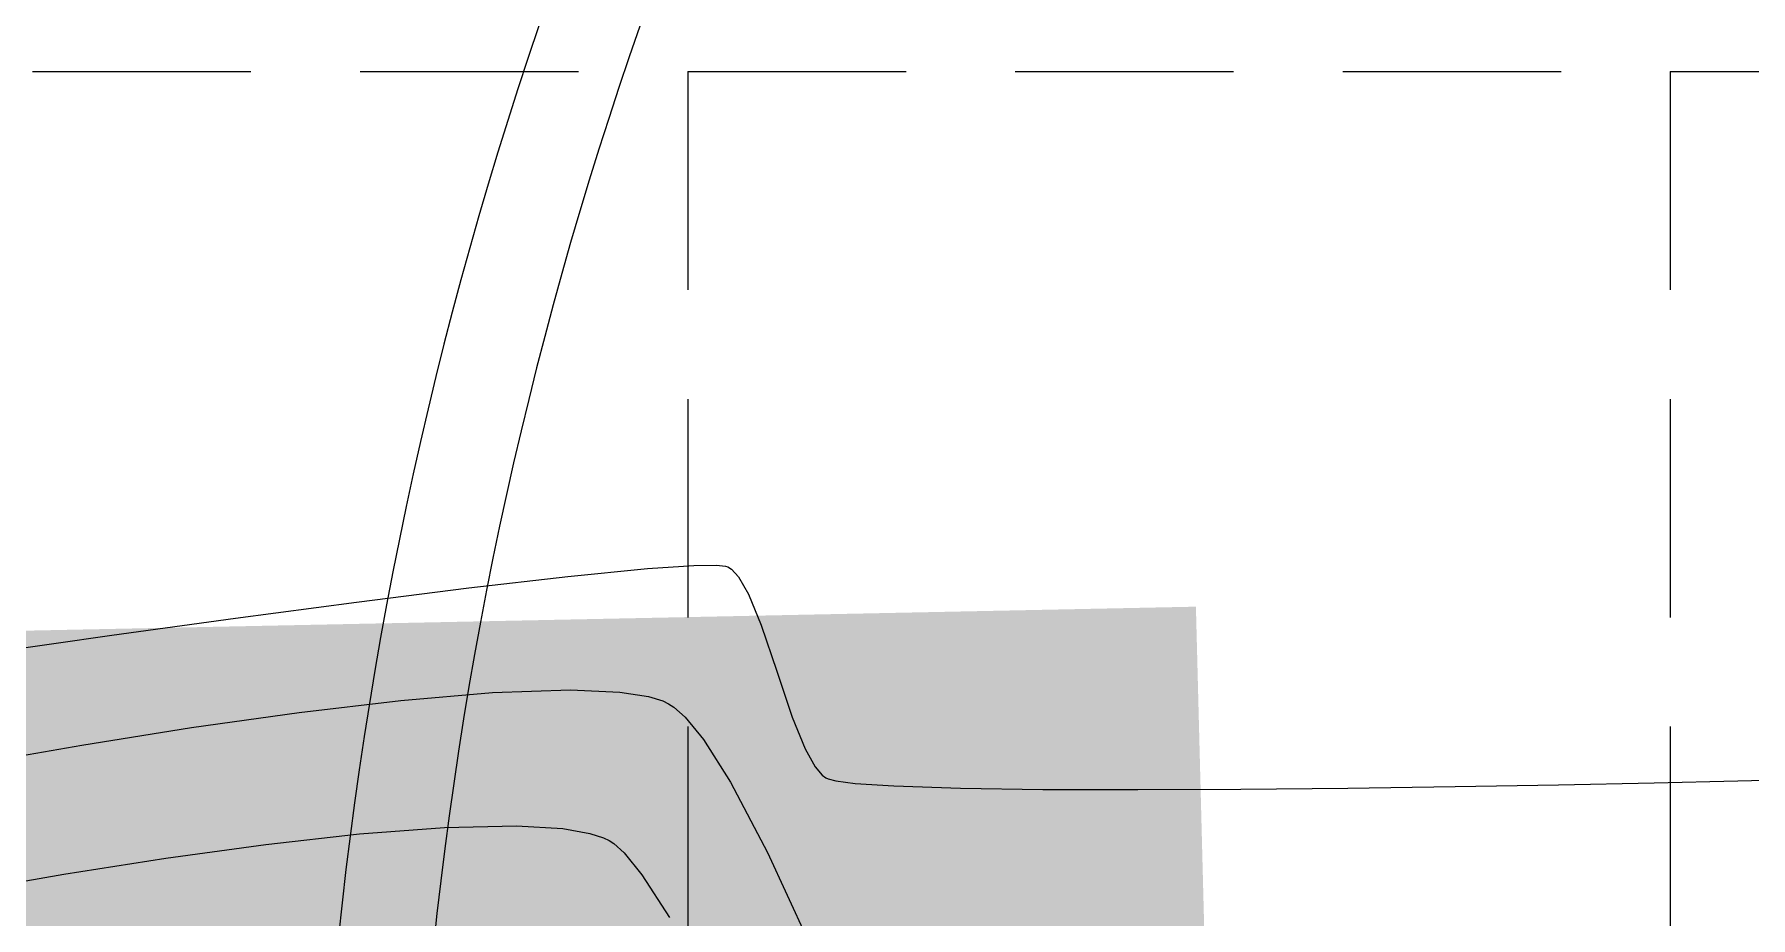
# Model space of a CAD drawing. Header units: inches. Extents: x 2547543 to 2548696, y 7125653 to 7126375.
# Drawn here: x 2547801.61 to 2547833.06, y 7125962.88 to 7125979.06 of the extents above; entities that cross this region are included whole.
import ezdxf

# ---------------------------------------------------------------- set-up
doc = ezdxf.new("R2010")
doc.units = ezdxf.units.IN
doc.header["$MEASUREMENT"] = 0
doc.linetypes.add('HIDDEN', pattern=[0.375, 0.25, -0.125])
for name, color, linetype in [('C-STRM-PIPE-N', 4, 'Continuous'), ('EROSION BLANKET', 84, 'Continuous'), ('GRID', 254, 'HIDDEN'), ('V-TOPO-MAJR-E', 6, 'Continuous'), ('V-TOPO-MINR-E', 14, 'Continuous')]:
    doc.layers.add(name, color=color, linetype=linetype)

msp = doc.modelspace()

# ---------------------------------------------------------------- linework, layer by layer
at = {"layer": 'C-STRM-PIPE-N', "color": 5}
for radius in [75.87500000015534, 74.12499999984466]:
    msp.add_arc((2547882.651417537, 7125954.667109145), radius, 123.2833623608867, 182.4843019953093, dxfattribs=at)
at = {"layer": 'EROSION BLANKET', "ltscale": 60, "const_width": 10}
msp.add_lwpolyline([(2547798.490799192, 7125941.568912889), (2547798.689095833, 7125963.076533443), (2547818.022886099, 7125963.47298637), (2547818.575709255, 7125942.011274741)], dxfattribs=at)
at = {"layer": 'GRID', "color": 252, "linetype": 'HIDDEN', "lineweight": 0, "ltscale": 16}
for p, q in [((2547813.583313598, 7126356.376313465), (2547813.583313598, 7125726.296813901)), ((2547831.583313598, 7126356.376313465), (2547831.583313598, 7125726.296813901)), ((2547561.583313602, 7125978.37631347), (2548677.583313586, 7125978.37631347))]:
    msp.add_line(p, q, dxfattribs=at)
at = {"layer": 'V-TOPO-MAJR-E', "color": 35, "extrusion": (0.03466709302428982, -0.9993989156794425, 0), "elevation": -7033358.526787259}
msp.add_lwpolyline([(2793315.121071165, 585.0000000000009), (2793316.547442169, 585.0000000000009)], dxfattribs=at)
at = {"layer": 'V-TOPO-MAJR-E', "color": 35, "elevation": 585}
for points in [[(2547811.434341831, 7125967.04985241), (2547812.342669279, 7125967.01010272)], [(2547812.864151007, 7125966.928135442), (2547813.127019663, 7125966.846550623)], [(2547813.127019663, 7125966.846550623), (2547813.231276683, 7125966.797255374)]]:
    msp.add_lwpolyline(points, dxfattribs=at)
at = {"layer": 'V-TOPO-MAJR-E', "color": 35, "extrusion": (0.1170525479887835, -0.9931257226601945, 0), "elevation": -6778753.528019954}
msp.add_lwpolyline([(3364404.690099317, 585), (3364406.565159224, 585)], dxfattribs=at)
at = {"layer": 'V-TOPO-MAJR-E', "color": 35, "extrusion": (0.08494273958397147, -0.9963858343994909, 0), "elevation": -6883794.61351172}
msp.add_lwpolyline([(3143899.274518268, 585.0000000000009), (3143900.960736974, 585.0000000000009)], dxfattribs=at)
at = {"layer": 'V-TOPO-MAJR-E', "color": 35, "extrusion": (-0.155275084769103, -0.9878712709912906, 0), "elevation": -7435149.86479592}
msp.add_lwpolyline([(1410425.485644466, 585), (1410426.01352876, 585)], dxfattribs=at)
at = {"layer": 'V-TOPO-MAJR-E', "color": 35, "extrusion": (0.5406615398468687, 0.841240214998316, 0), "elevation": 7372154.465458252}
msp.add_lwpolyline([(1709413.231046998, 585.0000000000009), (1709413.115748376, 585.0000000000009)], dxfattribs=at)
at = {"layer": 'V-TOPO-MAJR-E', "color": 35, "extrusion": (-0.6652292999148431, -0.7466391220226862, 0), "elevation": -7015405.623201033}
msp.add_lwpolyline([(-2838104.755788257, 585), (-2838104.479828916, 585)], dxfattribs=at)
at = {"layer": 'V-TOPO-MAJR-E', "color": 35, "extrusion": (0.139712925309402, -0.9901920513221106, 0), "elevation": -6700114.028067253}
msp.add_lwpolyline([(3518405.364897287, 585), (3518407.356077695, 585)], dxfattribs=at)
at = {"layer": 'V-TOPO-MAJR-E', "color": 35, "extrusion": (0.7748884112020756, 0.6320980542484869, 0), "elevation": 6478580.773385435}
msp.add_lwpolyline([(3911360.921621299, 585), (3911360.388657566, 585)], dxfattribs=at)
at = {"layer": 'V-TOPO-MAJR-E', "color": 35, "extrusion": (0.1570319048139706, -0.9875935301886583, 0), "elevation": -6637471.680057309}
msp.add_lwpolyline([(3635197.27260476, 585.0000000000009), (3635199.306403823, 585.0000000000009)], dxfattribs=at)
at = {"layer": 'V-TOPO-MAJR-E', "color": 35, "extrusion": (0.8446878461128959, 0.535259229373167, 0), "elevation": 5966346.554913454}
msp.add_lwpolyline([(4655476.099596173, 585), (4655475.175488411, 585)], dxfattribs=at)
at = {"layer": 'V-TOPO-MAJR-E', "color": 35, "extrusion": (0.1712915108711817, -0.9852203907265967, 0), "elevation": -6584230.10907573}
msp.add_lwpolyline([(3730762.447978271, 585), (3730764.450492218, 585)], dxfattribs=at)
at = {"layer": 'V-TOPO-MAJR-E', "color": 35, "extrusion": (0.8849614850170351, 0.4656642245614796, 0), "elevation": 5573024.717315845}
msp.add_lwpolyline([(5119778.884200293, 585.0000000000009), (5119777.429353229, 585.0000000000009)], dxfattribs=at)
at = {"layer": 'V-TOPO-MAJR-E', "color": 35, "extrusion": (0.9066950397678188, 0.4217868002444285, 0), "elevation": 5315728.845874308}
msp.add_lwpolyline([(5386441.521363425, 585), (5386439.801954702, 585)], dxfattribs=at)
at = {"layer": 'V-TOPO-MINR-E', "color": 35, "extrusion": (0.09855041709311511, -0.9951320592216759, 0), "elevation": -6840192.456575974}
msp.add_lwpolyline([(3237676.020233663, 586), (3237677.487167845, 586)], dxfattribs=at)
at = {"layer": 'V-TOPO-MINR-E', "color": 35}
for points, elevation in [([(2547812.845308257, 7125969.271558403), (2547813.694289035, 7125969.329973795)], 586), ([(2547814.111697933, 7125969.335242744), (2547814.273626172, 7125969.318561168)], 586), ([(2547814.273626172, 7125969.318561168), (2547814.317306367, 7125969.303794001)], 586), ([(2547805.301266794, 7125968.363552815), (2547807.514301943, 7125968.657650381)], 586), ([(2547814.930561797, 7125968.233293574), (2547815.21371322, 7125967.393557921)], 586), ([(2547815.497198856, 7125966.548713627), (2547815.732284477, 7125965.968892325)], 586), ([(2547815.732284477, 7125965.968892325), (2547815.917466913, 7125965.639924102)], 586), ([(2547816.113127995, 7125965.437344079), (2547816.154426538, 7125965.418078206)], 586), ([(2547816.296804871, 7125965.382687418), (2547816.650992022, 7125965.337133118)], 586), ([(2547816.650992022, 7125965.337133118), (2547817.360997881, 7125965.28955616)], 586), ([(2547817.360997881, 7125965.28955616), (2547818.577612805, 7125965.249315327)], 586), ([(2547818.577612805, 7125965.249315327), (2547820.091198133, 7125965.227948762)], 586), ([(2547820.091198133, 7125965.227948762), (2547821.828141678, 7125965.2227856)], 586), ([(2547821.828141678, 7125965.2227856), (2547823.714831251, 7125965.231154977)], 586), ([(2547823.714831251, 7125965.231154977), (2547825.677654665, 7125965.250386033)], 586), ([(2547825.677654665, 7125965.250386033), (2547827.642999733, 7125965.277807902)], 586), ([(2547829.537254267, 7125965.310749722), (2547831.28680608, 7125965.346540629)], 586), ([(2547832.818042984, 7125965.38250976), (2547834.057352791, 7125965.415986253)], 586), ([(2547809.126488222, 7125964.530232833), (2547810.447975011, 7125964.559565581)], 584), ([(2547810.447975011, 7125964.559565581), (2547811.296302098, 7125964.508805966)], 584), ([(2547804.025042882, 7125963.969606982), (2547805.852153974, 7125964.220053445)], 584), ([(2547812.042823751, 7125964.339806103), (2547812.145246999, 7125964.290716745)], 584), ([(2547802.155126723, 7125963.675856123), (2547804.025042882, 7125963.969606982)], 584), ([(2547812.41814275, 7125964.063404999), (2547812.743983926, 7125963.660849046)], 584)]:
    msp.add_lwpolyline(points, dxfattribs=dict(at, elevation=elevation))
at = {"layer": 'V-TOPO-MINR-E', "color": 35, "extrusion": (0.01262198397148239, -0.9999203395874212, 0), "elevation": -7093243.208705307}
msp.add_lwpolyline([(2637554.605063179, 586.0000000000009), (2637555.022505329, 586.0000000000009)], dxfattribs=at)
at = {"layer": 'V-TOPO-MINR-E', "color": 35, "extrusion": (-0.5673390424507997, -0.823484311271933, 0), "elevation": -7313598.459402773}
msp.add_lwpolyline([(-1944755.483012476, 586.0000000000009), (-1944755.402674798, 586.0000000000009)], dxfattribs=at)
at = {"layer": 'V-TOPO-MINR-E', "color": 35, "extrusion": (0.7380010770565016, 0.6747995333900607, 0), "elevation": 6688890.48953148}
msp.add_lwpolyline([(3539709.030508969, 586.0000000000009), (3539708.840198506, 586.0000000000009)], dxfattribs=at)
at = {"layer": 'V-TOPO-MINR-E', "color": 35, "extrusion": (0.124958393017132, -0.992161982750083, 0), "elevation": -6751745.259685205}
msp.add_lwpolyline([(3418287.347205818, 586), (3418289.424635608, 586)], dxfattribs=at)
at = {"layer": 'V-TOPO-MINR-E', "color": 35, "extrusion": (0.1151087914669663, -0.993352891034709, 0), "elevation": -6785326.544248603}
msp.add_lwpolyline([(3351135.677672952, 586), (3351137.499851392, 586)], dxfattribs=at)
at = {"layer": 'V-TOPO-MINR-E', "color": 35, "extrusion": (0.8638362385098131, 0.5037727196238574, 0), "elevation": 5790763.346779687}
msp.add_lwpolyline([(4872150.912678814, 586.0000000000005), (4872150.546759401, 586.0000000000005)], dxfattribs=at)
at = {"layer": 'V-TOPO-MINR-E', "color": 35, "extrusion": (0.9245067752722981, 0.3811656103003214, 0), "elevation": 5071646.19606835}
msp.add_lwpolyline([(5616867.093905682, 586), (5616866.479115218, 586)], dxfattribs=at)
at = {"layer": 'V-TOPO-MINR-E', "color": 35, "extrusion": (0.1369591512203452, -0.9905766961204986, 0), "elevation": -6709872.946691147}
msp.add_lwpolyline([(3499760.849097508, 586), (3499763.136382379, 586)], dxfattribs=at)
at = {"layer": 'V-TOPO-MINR-E', "color": 35, "extrusion": (0.1414475166350986, -0.9899457561087697, 0), "elevation": -6693941.417297618}
msp.add_lwpolyline([(3530135.04498991, 586.0000000000009), (3530137.286763936, 586.0000000000009)], dxfattribs=at)
at = {"layer": 'V-TOPO-MINR-E', "color": 35, "extrusion": (0.9480515905284619, 0.3181166165047872, 0), "elevation": 4682348.902295517}
msp.add_lwpolyline([(5945282.366250675, 586.0000000000009), (5945281.475113207, 586.0000000000009)], dxfattribs=at)
at = {"layer": 'V-TOPO-MINR-E', "color": 35, "extrusion": (0.7601920143630413, 0.6496984695215632, 0), "elevation": 6566558.284647327}
msp.add_lwpolyline([(3761790.071894791, 586), (3761789.873161713, 586)], dxfattribs=at)
at = {"layer": 'V-TOPO-MINR-E', "color": 35, "extrusion": (-0.612072114236161, -0.790801951802394, 0), "elevation": -7194674.571375309}
msp.add_lwpolyline([(-2346786.860261923, 586), (-2346786.776113793, 586)], dxfattribs=at)
at = {"layer": 'V-TOPO-MINR-E', "color": 35, "extrusion": (-0.2412280267648551, -0.9704684637344659, 0), "elevation": -7530129.375399224}
msp.add_lwpolyline([(753592.652666575, 586), (753592.7993775078, 586)], dxfattribs=at)
at = {"layer": 'V-TOPO-MINR-E', "color": 35, "extrusion": (0.0173877583002361, -0.9998488215031773, 0), "elevation": -7080586.973841653}
msp.add_lwpolyline([(2671347.0281529, 586), (2671348.922693848, 586)], dxfattribs=at)
at = {"layer": 'V-TOPO-MINR-E', "color": 35, "extrusion": (0.02348376725987695, -0.9997242183098717, 0), "elevation": -7064167.458816778}
msp.add_lwpolyline([(2714473.153287751, 586), (2714474.684947059, 586)], dxfattribs=at)
at = {"layer": 'V-TOPO-MINR-E', "color": 35, "extrusion": (0.07592017231467282, -0.9971138989281568, 0), "elevation": -6911968.168456329}
msp.add_lwpolyline([(3081458.789489741, 584.0000000000009), (3081460.346880937, 584.0000000000009)], dxfattribs=at)
at = {"layer": 'V-TOPO-MINR-E', "color": 35, "extrusion": (-0.1726717493434011, -0.9849794246473831, 0), "elevation": -7458863.455470737}
msp.add_lwpolyline([(1279088.947247228, 584), (1279089.448054885, 584)], dxfattribs=at)
at = {"layer": 'V-TOPO-MINR-E', "color": 35, "extrusion": (0.1108142455361909, -0.9938411356883176, 0), "elevation": -6799743.190053097}
msp.add_lwpolyline([(3321772.610381161, 584), (3321774.342486806, 584)], dxfattribs=at)
at = {"layer": 'V-TOPO-MINR-E', "color": 35, "extrusion": (-0.3098422112302333, -0.9507879911630981, 0), "elevation": -7564701.036891649}
msp.add_lwpolyline([(214504.2795205051, 584), (214504.5458642305, 584)], dxfattribs=at)
at = {"layer": 'V-TOPO-MINR-E', "color": 35, "extrusion": (-0.546779845276544, -0.8372764183944026, 0), "elevation": -7359494.189509582}
msp.add_lwpolyline([(-1763110.624610112, 584), (-1763110.523378065, 584)], dxfattribs=at)
at = {"layer": 'V-TOPO-MINR-E', "color": 35, "extrusion": (-0.6746613752064442, -0.7381273797960279, 0), "elevation": -6978779.812434033}
msp.add_lwpolyline([(-2927002.865156604, 584), (-2927002.610273027, 584)], dxfattribs=at)
at = {"layer": 'V-TOPO-MINR-E', "color": 35, "extrusion": (-0.1714143710593151, 0.985199022225631, 0), "elevation": 6583762.541864201}
msp.add_lwpolyline([(-3731582.896099596, 584), (-3731584.773743605, 584)], dxfattribs=at)
at = {"layer": 'V-TOPO-MINR-E', "color": 35, "extrusion": (0.8389657250444575, 0.5441842630953487, 0), "elevation": 6015364.849657355}
msp.add_lwpolyline([(4591959.668774845, 584), (4591958.735700642, 584)], dxfattribs=at)

doc.saveas('drawing.dxf')
